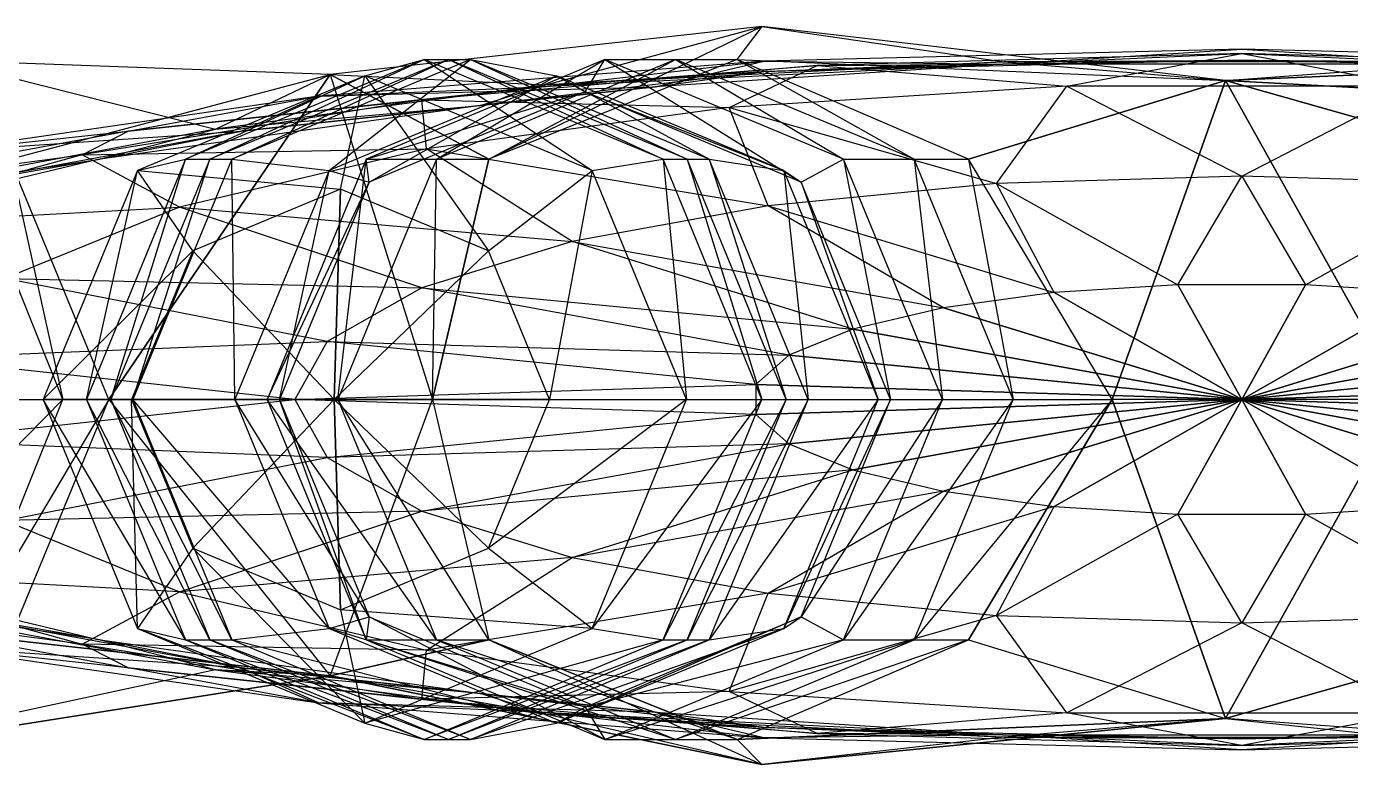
# Model space of a CAD drawing. Header units: metres. Extents: x -117 to 161, y -23 to 23.
# Drawn here: x -41.1 to 40.7, y -23 to 23 of the extents above; entities that cross this region are included whole.
import ezdxf

# ---------------------------------------------------------------- set-up
doc = ezdxf.new("R2010")
doc.units = ezdxf.units.M

msp = doc.modelspace()

# ---------------------------------------------------------------- linework, layer by layer
for points in [[(4.361572, 23.043152, -5.855927), (-22.325195, 20.073624, -5.855927), (-8.99794, 19.443756, -26.281036)], [(-22.325195, 20.073624, -5.855927), (-12.50528, 14.849274, 6.155792), (4.361572, 23.043152, -5.855927)], [(4.361572, 23.043152, -5.855927), (2.814255, 21.000031, 6.6147), (-12.50528, 14.849274, 6.155792)], [(19.334198, 20.865723, -26.281036), (-8.99794, 19.443756, -26.281036), (4.361572, 23.043152, -5.855927)], [(32.999985, 19.71492, -5.855927), (4.361572, 23.043152, -5.855927), (2.814255, 21.000031, 6.6147)], [(32.999985, 19.71492, -5.855927), (4.361572, 23.043152, -5.855927), (19.334198, 20.865723, -26.281036)], [(34, 21.639557, -109.000015), (4.470291, 20.902206, -109.000015), (19.251022, 20.723389, -139.277267)], [(34, 21.639557, -109.000015), (4.470291, 20.902206, -109.000015), (19.251022, 20.723389, -78.722748)], [(34, 21.36879, -167.491196), (7.779129, 20.640671, -167.491196), (23.203003, 19.358032, -191.719025)], [(34, 21.36879, -167.491196), (7.779129, 20.640671, -167.491196), (19.251022, 20.723389, -139.277267)], [(48.748962, 20.723389, -139.277267), (19.251022, 20.723389, -139.277267), (34, 21.639557, -109.000015)], [(48.748962, 20.723389, -78.722748), (19.251022, 20.723389, -78.722748), (34, 21.639557, -109.000015)], [(48.748962, 20.723389, -139.277267), (19.251022, 20.723389, -139.277267), (34, 21.36879, -167.491196)], [(44.796997, 19.358032, -191.719025), (23.203003, 19.358032, -191.719025), (34, 21.36879, -167.491196)], [(63.529709, 20.902206, -109.000015), (34, 21.639557, -109.000015), (48.748962, 20.723389, -139.277267)], [(63.529709, 20.902206, -109.000015), (34, 21.639557, -109.000015), (48.748962, 20.723389, -78.722748)], [(60.220871, 20.640671, -167.491196), (34, 21.36879, -167.491196), (44.796997, 19.358032, -191.719025)], [(60.220871, 20.640671, -167.491196), (34, 21.36879, -167.491196), (48.748962, 20.723389, -139.277267)], [(-29.399857, 16.696732, -26.281036), (-50.140427, 12.811844, -26.281036), (-46.216965, 20.940552, -5.855927)], [(-22.325195, 20.073624, -5.855927), (-46.216965, 20.940552, -5.855927), (-29.399857, 16.696732, -26.281036)], [(-42.116241, 14.849258, 3.544556), (-22.325195, 20.073624, -5.855927), (-46.216965, 20.940552, -5.855927)], [(-16.500427, 21.000031, 155.036713), (-31.251282, 14.849274, 153.329971), (-20.174179, 20.000031, 186.788086)], [(-31.251282, 14.849274, 153.329971), (-29.754562, 14.849274, 140.394211), (-16.500427, 21.000031, 155.036713)], [(-15.003708, 21.000031, 142.100922), (-29.754562, 14.849274, 140.394211), (-16.500427, 21.000031, 155.036713)], [(-29.754562, 14.849274, 140.394211), (-28.393906, 14.849274, 128.634476), (-15.003708, 21.000031, 142.100922)], [(-13.643051, 21.000031, 130.341217), (-28.393906, 14.849274, 128.634476), (-15.003708, 21.000031, 142.100922)], [(-28.393906, 14.849274, 128.634476), (-22.384933, 14.142166, 82.85257), (-13.643051, 21.000031, 130.341217)], [(4.470291, 20.902206, -109.000015), (-23.047012, 18.740402, -109.000015), (-9.241791, 19.311111, -139.277267)], [(4.470291, 20.902206, -109.000015), (-23.047012, 18.740402, -109.000015), (-2.241791, 19.311127, -78.722748)], [(-8.336502, 20.000031, 84.478027), (-22.384933, 14.142166, 82.85257), (-13.643051, 21.000031, 130.341217)], [(-20.174179, 20.000031, 186.788086), (-16.500427, 21.000031, 155.036713), (-6.125748, 14.142151, 188.413544)], [(-5.343063, 21.000031, 58.606522), (-20.093918, 14.849274, 56.899796), (-6.567642, 19, 69.190323)], [(-20.093918, 14.849274, 56.899796), (-15.739822, 14.849274, 19.268478), (-5.343063, 21.000031, 58.606522)], [(7.779129, 20.640671, -167.491196), (-16.654831, 18.50592, -167.491196), (2.344803, 18.038803, -191.719025)], [(7.779129, 20.640671, -167.491196), (-16.654831, 18.50592, -167.491196), (-9.241791, 19.311111, -139.277267)], [(-1.749573, 14.849258, 156.743439), (-16.500427, 21.000031, 155.036713), (-6.125748, 14.142151, 188.413544)], [(-16.500427, 21.000031, 155.036713), (-15.003708, 21.000031, 142.100922), (-1.749573, 14.849258, 156.743439)], [(-0.988968, 21.000031, 20.97522), (-15.739822, 14.849274, 19.268478), (-5.343063, 21.000031, 58.606522)], [(-15.739822, 14.849274, 19.268478), (-12.50528, 14.849274, 6.155792), (-0.988968, 21.000031, 20.97522)], [(-0.252853, 14.849258, 143.807663), (-15.003708, 21.000031, 142.100922), (-1.749573, 14.849258, 156.743439)], [(-15.003708, 21.000031, 142.100922), (-13.643051, 21.000031, 130.341217), (-0.252853, 14.849258, 143.807663)], [(1.107788, 14.849258, 132.047943), (-13.643051, 21.000031, 130.341217), (-0.252853, 14.849258, 143.807663)], [(-13.643051, 21.000031, 130.341217), (-8.336502, 20.000031, 84.478027), (1.107788, 14.849258, 132.047943)], [(2.814255, 21.000031, 6.6147), (-12.50528, 14.849274, 6.155792), (-0.988968, 21.000031, 20.97522)], [(19.251022, 20.723389, -139.277267), (-9.241791, 19.311111, -139.277267), (4.470291, 20.902206, -109.000015)], [(19.251022, 20.723389, -139.277267), (-9.241791, 19.311111, -139.277267), (7.779129, 20.640671, -167.491196)], [(19.334198, 20.865723, -26.281036), (-8.99794, 19.443756, -26.281036), (4.472977, 20.257263, -50.508865)], [(-6.567642, 19, 69.190323), (-5.343063, 21.000031, 58.606522), (6.77832, 13.435028, 70.734512)], [(9.407776, 14.849258, 60.313263), (-5.343063, 21.000031, 58.606522), (6.77832, 13.435028, 70.734512)], [(-5.343063, 21.000031, 58.606522), (-0.988968, 21.000031, 20.97522), (9.407776, 14.849258, 60.313263)], [(19.251022, 20.723389, -78.722748), (-2.241791, 19.311127, -78.722748), (4.470291, 20.902206, -109.000015)], [(19.251022, 20.723389, -78.722748), (-2.241791, 19.311127, -78.722748), (4.472977, 20.257263, -50.508865)], [(13.761871, 14.849258, 22.681946), (-0.988968, 21.000031, 20.97522), (9.407776, 14.849258, 60.313263)], [(-0.988968, 21.000031, 20.97522), (2.814255, 21.000031, 6.6147), (13.761871, 14.849258, 22.681946)], [(23.203003, 19.358032, -191.719025), (2.344803, 18.038803, -191.719025), (7.779129, 20.640671, -167.491196)], [(17.12793, 14.849258, 8.124374), (2.814255, 21.000031, 6.6147), (13.761871, 14.849258, 22.681946)], [(2.814255, 21.000031, 6.6147), (32.999985, 19.71492, -5.855927), (17.12793, 14.849258, 8.124374)], [(33.999985, 20.971863, -50.508865), (4.472977, 20.257263, -50.508865), (19.251022, 20.723389, -78.722748)], [(33.999985, 20.971863, -50.508865), (4.472977, 20.257263, -50.508865), (19.334198, 20.865723, -26.281036)], [(48.748962, 20.723389, -78.722748), (19.251022, 20.723389, -78.722748), (33.999985, 20.971863, -50.508865)], [(48.665802, 20.865723, -26.281036), (19.334198, 20.865723, -26.281036), (33.999985, 20.971863, -50.508865)], [(48.665802, 20.865723, -26.281036), (19.334198, 20.865723, -26.281036), (32.999985, 19.71492, -5.855927)], [(64.613708, 21.043152, -5.855927), (32.999985, 19.71492, -5.855927), (48.665802, 20.865723, -26.281036)], [(64.5, 18.000031, 3.090729), (32.999985, 19.71492, -5.855927), (64.613708, 21.043152, -5.855927)], [(63.527008, 20.257263, -50.508865), (33.999985, 20.971863, -50.508865), (48.748962, 20.723389, -78.722748)], [(63.527008, 20.257263, -50.508865), (33.999985, 20.971863, -50.508865), (48.665802, 20.865723, -26.281036)], [(-42.116241, 14.849258, 3.544556), (-22.325195, 20.073624, -5.855927), (-35.999954, 0, 2.090729)], [(-35.999954, 0, 2.090729), (-22.325195, 20.073624, -5.855927), (-16.000046, 0, 4.33815)], [(-20.174179, 20.000031, 186.788086), (-34.222626, 14.142166, 185.162643), (-21.670898, 13.000031, 199.723846)], [(-34.222626, 14.142166, 185.162643), (-31.251282, 14.849274, 153.329971), (-20.174179, 20.000031, 186.788086)], [(-8.99794, 19.443756, -26.281036), (-29.399857, 16.696732, -26.281036), (-22.325195, 20.073624, -5.855927)], [(-22.384933, 14.142166, 82.85257), (-19.913651, 13.435028, 67.646149), (-8.336502, 20.000031, 84.478027)], [(-22.325195, 20.073624, -5.855927), (-16.000046, 0, 4.33815), (-12.50528, 14.849274, 6.155792)], [(-21.670898, 13.000031, 199.723846), (-20.174179, 20.000031, 186.788086), (-12.539413, 9.192413, 200.780396)], [(-6.125748, 14.142151, 188.413544), (-20.174179, 20.000031, 186.788086), (-12.539413, 9.192413, 200.780396)], [(-6.567642, 19, 69.190323), (-19.913651, 13.435028, 67.646149), (-8.336502, 20.000031, 84.478027)], [(4.472977, 20.257263, -50.508865), (-13.041794, 18.16217, -49.508865), (-2.241791, 19.311127, -78.722748)], [(4.472977, 20.257263, -50.508865), (-13.041794, 18.16217, -49.508865), (-8.99794, 19.443756, -26.281036)], [(5.711914, 14.142151, 86.1035), (-8.336502, 20.000031, 84.478027), (1.107788, 14.849258, 132.047943)], [(-8.336502, 20.000031, 84.478027), (-6.567642, 19, 69.190323), (5.711914, 14.142151, 86.1035)], [(17.12793, 14.849258, 8.124374), (32.999985, 19.71492, -5.855927), (26, 0, 4.33815)], [(26, 0, 4.33815), (32.999985, 19.71492, -5.855927), (43.999969, 0, 3.090729)], [(43.999969, 0, 3.090729), (32.999985, 19.71492, -5.855927), (50.150742, 14.849274, 3.090729)], [(50.150742, 14.849274, 3.090729), (32.999985, 19.71492, -5.855927), (64.5, 18.000031, 3.090729)], [(-9.241791, 19.311111, -139.277267), (-34.78775, 16.58284, -139.277267), (-16.654831, 18.50592, -167.491196)], [(-9.241791, 19.311111, -139.277267), (-34.78775, 16.58284, -139.277267), (-23.047012, 18.740402, -109.000015)], [(-8.99794, 19.443756, -26.281036), (-29.399857, 16.696732, -26.281036), (-13.041794, 18.16217, -49.508865)], [(-2.241791, 19.311127, -78.722748), (-27.78775, 16.58284, -78.722748), (-23.047012, 18.740402, -109.000015)], [(-2.241791, 19.311127, -78.722748), (-27.78775, 16.58284, -78.722748), (-13.041794, 18.16217, -49.508865)], [(-19.913651, 13.435028, 67.646149), (-20.093918, 14.849274, 56.899796), (-6.567642, 19, 69.190323)], [(6.77832, 13.435028, 70.734512), (-6.567642, 19, 69.190323), (5.711914, 14.142151, 86.1035)], [(23.203003, 19.358032, -191.719025), (2.344803, 18.038803, -191.719025), (18.861374, 13.335861, -218.141312)], [(34, 13.806305, -218.141312), (18.861374, 13.335861, -218.141312), (23.203003, 19.358032, -191.719025)], [(44.796997, 19.358032, -191.719025), (23.203003, 19.358032, -191.719025), (34, 13.806305, -218.141312)], [(49.138626, 13.335861, -218.141312), (34, 13.806305, -218.141312), (44.796997, 19.358032, -191.719025)], [(-23.047012, 18.740402, -109.000015), (-46.676666, 15.301468, -109.000015), (-34.78775, 16.58284, -139.277267)], [(-23.047012, 18.740402, -109.000015), (-46.676666, 15.301468, -109.000015), (-27.78775, 16.58284, -78.722748)], [(-16.654831, 18.50592, -167.491196), (-37.636749, 15.110016, -167.491196), (-16.356125, 15.49028, -191.719025)], [(-16.654831, 18.50592, -167.491196), (-37.636749, 15.110016, -167.491196), (-34.78775, 16.58284, -139.277267)], [(-13.041794, 18.16217, -49.508865), (-36.669296, 14.829346, -49.508865), (-27.78775, 16.58284, -78.722748)], [(-13.041794, 18.16217, -49.508865), (-36.669296, 14.829346, -49.508865), (-29.399857, 16.696732, -26.281036)], [(2.344803, 18.038803, -191.719025), (-16.356125, 15.49028, -191.719025), (-16.654831, 18.50592, -167.491196)], [(2.344803, 18.038803, -191.719025), (-16.356125, 15.49028, -191.719025), (4.754425, 11.956619, -218.141312)], [(18.861374, 13.335861, -218.141312), (4.754425, 11.956619, -218.141312), (2.344803, 18.038803, -191.719025)], [(-34.78775, 16.58284, -139.277267), (-55.64595, 12.724457, -139.277267), (-37.636749, 15.110016, -167.491196)], [(-34.78775, 16.58284, -139.277267), (-55.64595, 12.724457, -139.277267), (-46.676666, 15.301468, -109.000015)], [(-29.399857, 16.696732, -26.281036), (-50.140427, 12.811844, -26.281036), (-36.669296, 14.829346, -49.508865)], [(-27.78775, 16.58284, -78.722748), (-48.645966, 12.724457, -78.722748), (-46.676666, 15.301468, -109.000015)], [(-27.78775, 16.58284, -78.722748), (-48.645966, 12.724457, -78.722748), (-36.669296, 14.829346, -49.508865)], [(-37.636749, 15.110016, -167.491196), (-53.73674, 10.684402, -167.491196), (-55.64595, 12.724457, -139.277267)], [(-36.669296, 14.829346, -49.508865), (-54.799316, 10.485931, -49.508865), (-48.645966, 12.724457, -78.722748)], [(-36.669296, 14.829346, -49.508865), (-54.799316, 10.485931, -49.508865), (-50.140427, 12.811844, -26.281036)], [(-37.636749, 15.110016, -167.491196), (-53.73674, 10.684402, -167.491196), (-31.625397, 11.886108, -191.719025)], [(-38.842361, 0, 17.062775), (-44.799896, 14.849258, 15.533142), (-47.47403, 0, 50.680862)], [(-44.799896, 14.849258, 15.533142), (-42.116241, 14.849258, 3.544556), (-38.842361, 0, 17.062775)], [(-35.999954, 0, 2.090729), (-42.116241, 14.849258, 3.544556), (-38.842361, 0, 17.062775)], [(-16.356125, 15.49028, -191.719025), (-31.625397, 11.886108, -191.719025), (-37.636749, 15.110016, -167.491196)], [(-31.251282, 14.849274, 153.329971), (-37.361298, 0, 152.623001), (-34.222626, 14.142166, 185.162643)], [(-37.361298, 0, 152.623001), (-35.864578, 0, 139.687271), (-31.251282, 14.849274, 153.329971)], [(-29.754562, 14.849274, 140.394211), (-35.864578, 0, 139.687271), (-31.251282, 14.849274, 153.329971)], [(-35.864578, 0, 139.687271), (-34.503922, 0, 127.927536), (-29.754562, 14.849274, 140.394211)], [(-28.393906, 14.849274, 128.634476), (-34.503922, 0, 127.927536), (-29.754562, 14.849274, 140.394211)], [(-34.503922, 0, 127.927536), (-28.203995, 0, 82.179291), (-28.393906, 14.849274, 128.634476)], [(-16.356125, 15.49028, -191.719025), (-31.625397, 11.886108, -191.719025), (-7.359482, 9.762527, -218.141312)], [(-22.384933, 14.142166, 82.85257), (-28.203995, 0, 82.179291), (-28.393906, 14.849274, 128.634476)], [(-20.093918, 14.849274, 56.899796), (-26.203934, 0, 56.192841), (-19.913651, 13.435028, 67.646149)], [(-26.203934, 0, 56.192841), (-21.849838, 0, 18.561523), (-20.093918, 14.849274, 56.899796)], [(-15.739822, 14.849274, 19.268478), (-21.849838, 0, 18.561523), (-20.093918, 14.849274, 56.899796)], [(-21.849838, 0, 18.561523), (-16.000046, 0, 4.33815), (-15.739822, 14.849274, 19.268478)], [(4.754425, 11.956619, -218.141312), (-7.359482, 9.762527, -218.141312), (-16.356125, 15.49028, -191.719025)], [(-12.50528, 14.849274, 6.155792), (-16.000046, 0, 4.33815), (-15.739822, 14.849274, 19.268478)], [(-6.125748, 14.142151, 188.413544), (-1.749573, 14.849258, 156.743439), (-0.306702, 0, 189.086838)], [(4.360413, 0, 157.450378), (-1.749573, 14.849258, 156.743439), (-0.306702, 0, 189.086838)], [(-1.749573, 14.849258, 156.743439), (-0.252853, 14.849258, 143.807663), (4.360413, 0, 157.450378)], [(5.857132, 0, 144.514633), (-0.252853, 14.849258, 143.807663), (4.360413, 0, 157.450378)], [(-0.252853, 14.849258, 143.807663), (1.107788, 14.849258, 132.047943), (5.857132, 0, 144.514633)], [(7.217789, 0, 132.754898), (1.107788, 14.849258, 132.047943), (5.857132, 0, 144.514633)], [(1.107788, 14.849258, 132.047943), (5.711914, 14.142151, 86.1035), (7.217789, 0, 132.754898)], [(6.77832, 13.435028, 70.734512), (9.407776, 14.849258, 60.313263), (12.306412, 0, 71.37413)], [(15.517776, 0, 61.020203), (9.407776, 14.849258, 60.313263), (12.306412, 0, 71.37413)], [(9.407776, 14.849258, 60.313263), (13.761871, 14.849258, 22.681946), (15.517776, 0, 61.020203)], [(19.871872, 0, 23.388901), (13.761871, 14.849258, 22.681946), (15.517776, 0, 61.020203)], [(13.761871, 14.849258, 22.681946), (17.12793, 14.849258, 8.124374), (19.871872, 0, 23.388901)], [(26, 0, 4.33815), (17.12793, 14.849258, 8.124374), (19.871872, 0, 23.388901)], [(-34.222626, 14.142166, 185.162643), (-40.041672, 0, 184.489349), (-30.802399, 9.192413, 198.667297)], [(-40.041672, 0, 184.489349), (-37.361298, 0, 152.623001), (-34.222626, 14.142166, 185.162643)], [(-30.802399, 9.192413, 198.667297), (-34.222626, 14.142166, 185.162643), (-21.670898, 13.000031, 199.723846)], [(-28.203995, 0, 82.179291), (-25.441742, 0, 67.006516), (-22.384933, 14.142166, 82.85257)], [(-19.913651, 13.435028, 67.646149), (-25.441742, 0, 67.006516), (-22.384933, 14.142166, 82.85257)], [(-12.539413, 9.192413, 200.780396), (-6.125748, 14.142151, 188.413544), (-8.757034, 0, 201.218033)], [(-0.306702, 0, 189.086838), (-6.125748, 14.142151, 188.413544), (-8.757034, 0, 201.218033)], [(11.530975, 0, 86.776779), (5.711914, 14.142151, 86.1035), (7.217789, 0, 132.754898)], [(5.711914, 14.142151, 86.1035), (6.77832, 13.435028, 70.734512), (11.530975, 0, 86.776779)], [(-25.441742, 0, 67.006516), (-26.203934, 0, 56.192841), (-19.913651, 13.435028, 67.646149)], [(18.861374, 13.335861, -218.141312), (4.754425, 11.956619, -218.141312), (22.413391, 6.602661, -218.148376)], [(12.306412, 0, 71.37413), (6.77832, 13.435028, 70.734512), (11.530975, 0, 86.776779)], [(34, 13.806305, -218.141312), (18.861374, 13.335861, -218.141312), (30.048019, 7.085526, -218.148376)], [(30.048019, 7.085526, -218.148376), (22.413391, 6.602661, -218.148376), (18.861374, 13.335861, -218.141312)], [(37.951965, 7.085526, -218.148376), (30.048019, 7.085526, -218.148376), (34, 13.806305, -218.141312)], [(49.138626, 13.335861, -218.141312), (34, 13.806305, -218.141312), (37.951965, 7.085526, -218.148376)], [(45.586594, 6.602661, -218.148376), (37.951965, 7.085526, -218.148376), (49.138626, 13.335861, -218.141312)], [(-21.670898, 13.000031, 199.723846), (-30.802399, 9.192413, 198.667297), (-22.079102, 0, 203.251785)], [(-22.079102, 0, 203.251785), (-21.670898, 13.000031, 199.723846), (-22.079102, 0, 203.251785)], [(-12.539413, 9.192413, 200.780396), (-21.670898, 13.000031, 199.723846), (-22.079102, 0, 203.251785)], [(-31.625397, 11.886108, -191.719025), (-42.422394, 7.471924, -191.719025), (-53.73674, 10.684402, -167.491196)], [(-31.625397, 11.886108, -191.719025), (-42.422394, 7.471924, -191.719025), (-16.654831, 6.903152, -218.141312)], [(-7.359482, 9.762527, -218.141312), (-16.654831, 6.903152, -218.141312), (-31.625397, 11.886108, -191.719025)], [(4.754425, 11.956619, -218.141312), (-7.359482, 9.762527, -218.141312), (15.568375, 5.66983, -218.148376)], [(22.413391, 6.602661, -218.148376), (15.568375, 5.66983, -218.148376), (4.754425, 11.956619, -218.141312)], [(-34.584793, 0, 198.22966), (-40.041672, 0, 184.489349), (-30.802399, 9.192413, 198.667297)], [(-30.802399, 9.192413, 198.667297), (-34.584793, 0, 198.22966), (-22.079102, 0, 203.251785)], [(-22.079102, 0, 203.251785), (-30.802399, 9.192413, 198.667297), (-22.079102, 0, 203.251785)], [(-22.079102, 0, 203.251785), (-12.539413, 9.192413, 200.780396), (-22.079102, 0, 203.251785)], [(-8.757034, 0, 201.218033), (-12.539413, 9.192413, 200.780396), (-22.079102, 0, 203.251785)], [(-7.359482, 9.762527, -218.141312), (-16.654831, 6.903152, -218.141312), (9.979431, 4.350616, -218.148376)], [(15.568375, 5.66983, -218.148376), (9.979431, 4.350616, -218.148376), (-7.359482, 9.762527, -218.141312)], [(-42.422394, 7.471924, -191.719025), (-48.011322, 2.548538, -191.719025), (-22.498123, 3.573334, -218.141312)], [(-16.654831, 6.903152, -218.141312), (-22.498123, 3.573334, -218.141312), (-42.422394, 7.471924, -191.719025)], [(-16.654831, 6.903152, -218.141312), (-22.498123, 3.573334, -218.141312), (6.027466, 2.734909, -218.148376)], [(9.979431, 4.350616, -218.148376), (6.027466, 2.734909, -218.148376), (-16.654831, 6.903152, -218.141312)], [(34, 0, -218.150772), (22.413391, 6.602661, -218.148376), (15.568375, 5.66983, -218.148376)], [(34, 0, -218.150772), (30.048019, 7.085526, -218.148376), (22.413391, 6.602661, -218.148376)], [(34, 0, -218.150772), (37.951965, 7.085526, -218.148376), (30.048019, 7.085526, -218.148376)], [(34, 0, -218.150772), (45.586594, 6.602661, -218.148376), (37.951965, 7.085526, -218.148376)], [(34, 0, -218.150772), (52.431625, 5.66983, -218.148376), (45.586594, 6.602661, -218.148376)], [(34, 0, -218.150772), (15.568375, 5.66983, -218.148376), (9.979431, 4.350616, -218.148376)], [(34, 0, -218.150772), (58.020554, 4.350616, -218.148376), (52.431625, 5.66983, -218.148376)], [(34, 0, -218.150772), (9.979431, 4.350616, -218.148376), (6.027466, 2.734909, -218.148376)], [(34, 0, -218.150772), (61.972534, 2.734909, -218.148376), (58.020554, 4.350616, -218.148376)], [(-22.498123, 3.573334, -218.141312), (-24.49115, 0, -218.141312), (-48.011322, 2.548538, -191.719025)], [(-22.498123, 3.573334, -218.141312), (-24.49115, 0, -218.141312), (3.981766, 0.932831, -218.148376)], [(6.027466, 2.734909, -218.148376), (3.981766, 0.932831, -218.148376), (-22.498123, 3.573334, -218.141312)], [(-48.011322, 2.548538, -191.719025), (-48.011322, -2.548523, -191.719025), (-24.49115, 0, -218.141312)], [(34, 0, -218.150772), (6.027466, 2.734909, -218.148376), (3.981766, 0.932831, -218.148376)], [(34, 0, -218.150772), (64.018219, 0.932831, -218.148376), (61.972534, 2.734909, -218.148376)], [(3.981766, 0.932831, -218.148376), (3.981766, -0.932816, -218.148376), (-24.49115, 0, -218.141312)], [(34, 0, -218.150772), (3.981766, 0.932831, -218.148376), (3.981766, -0.932816, -218.148376)], [(34, 0, -218.150772), (64.018219, -0.932816, -218.148376), (64.018219, 0.932831, -218.148376)], [(-47.47403, 0, 50.680862), (-38.842361, 0, 17.062775), (-53.431564, -14.849243, 49.15123)], [(-44.799896, -14.849243, 15.533142), (-38.842361, 0, 17.062775), (-53.431564, -14.849243, 49.15123)], [(-24.49115, 0, -218.141312), (-22.498123, -3.573318, -218.141312), (-48.011322, -2.548523, -191.719025)], [(-38.842361, 0, 17.062775), (-35.999954, 0, 2.090729), (-44.799896, -14.849243, 15.533142)], [(-42.130768, -14.849243, 3.828674), (-35.999954, 0, 2.090729), (-44.799896, -14.849243, 15.533142)], [(-35.999954, 0, 2.090729), (-22.325211, -17.073608, -5.855927), (-42.130768, -14.849243, 3.828674)], [(-40.041672, 0, 184.489349), (-34.222626, -14.142136, 185.162643), (-34.584793, 0, 198.22966)], [(-34.222626, -14.142136, 185.162643), (-31.251282, -14.849243, 153.329971), (-40.041672, 0, 184.489349)], [(-37.361298, 0, 152.623001), (-31.251282, -14.849243, 153.329971), (-40.041672, 0, 184.489349)], [(-31.251282, -14.849243, 153.329971), (-29.754562, -14.849243, 140.394196), (-37.361298, 0, 152.623001)], [(-35.864578, 0, 139.687271), (-29.754562, -14.849243, 140.394196), (-37.361298, 0, 152.623001)], [(-16.000046, 0, 4.33815), (-35.999954, 0, 2.090729), (-22.325211, -17.073608, -5.855927)], [(-29.754562, -14.849243, 140.394196), (-28.393906, -14.849243, 128.634476), (-35.864578, 0, 139.687271)], [(-34.503922, 0, 127.927536), (-28.393906, -14.849243, 128.634476), (-35.864578, 0, 139.687271)], [(-34.584793, 0, 198.22966), (-30.802399, -9.192398, 198.667297), (-22.079102, 0, 203.251785)], [(-30.802399, -9.192398, 198.667297), (-34.222626, -14.142136, 185.162643), (-34.584793, 0, 198.22966)], [(-22.079102, 0, 203.251785), (-34.584793, 0, 198.22966), (-22.079102, 0, 203.251785)], [(-28.393906, -14.849243, 128.634476), (-22.384933, -14.142136, 82.85257), (-34.503922, 0, 127.927536)], [(-28.203995, 0, 82.179291), (-22.384933, -14.142136, 82.85257), (-34.503922, 0, 127.927536)], [(-22.079102, 0, 203.251785), (-30.802399, -9.192398, 198.667297), (-22.079102, 0, 203.251785)], [(-30.802399, -9.192398, 198.667297), (-21.670914, -13.000015, 199.723846), (-22.079102, 0, 203.251785)], [(-22.384933, -14.142136, 82.85257), (-19.913651, -13.435013, 67.646149), (-28.203995, 0, 82.179291)], [(-25.441742, 0, 67.006516), (-19.913651, -13.435013, 67.646149), (-28.203995, 0, 82.179291)], [(-26.203934, 0, 56.192841), (-20.093918, -14.849243, 56.899796), (-25.441742, 0, 67.006516)], [(-20.093918, -14.849243, 56.899796), (-15.739822, -14.849243, 19.268478), (-26.203934, 0, 56.192841)], [(-21.849838, 0, 18.561523), (-15.739822, -14.849243, 19.268478), (-26.203934, 0, 56.192841)], [(-19.913651, -13.435013, 67.646149), (-20.093918, -14.849243, 56.899796), (-25.441742, 0, 67.006516)], [(-24.49115, 0, -218.141312), (-22.498123, -3.573318, -218.141312), (3.981766, -0.932816, -218.148376)], [(-22.325211, -17.073608, -5.855927), (-16.000046, 0, 4.33815), (-12.50528, -14.849243, 6.155792)], [(-22.079102, 0, 203.251785), (-21.670914, -13.000015, 199.723846), (-22.079102, 0, 203.251785)], [(-22.079102, 0, 203.251785), (-12.539413, -9.192398, 200.780396), (-22.079102, 0, 203.251785)], [(-21.670914, -13.000015, 199.723846), (-12.539413, -9.192398, 200.780396), (-22.079102, 0, 203.251785)], [(-22.079102, 0, 203.251785), (-8.757034, 0, 201.218033), (-22.079102, 0, 203.251785)], [(-12.539413, -9.192398, 200.780396), (-8.757034, 0, 201.218033), (-22.079102, 0, 203.251785)], [(-15.739822, -14.849243, 19.268478), (-12.50528, -14.849243, 6.155792), (-21.849838, 0, 18.561523)], [(-16.000046, 0, 4.33815), (-12.50528, -14.849243, 6.155792), (-21.849838, 0, 18.561523)], [(-8.757034, 0, 201.218033), (-0.306702, 0, 189.086838), (-12.539413, -9.192398, 200.780396)], [(-6.125748, -14.142151, 188.413544), (-0.306702, 0, 189.086838), (-12.539413, -9.192398, 200.780396)], [(-0.306702, 0, 189.086838), (4.360413, 0, 157.450378), (-6.125748, -14.142151, 188.413544)], [(-1.749573, -14.849243, 156.743423), (4.360413, 0, 157.450378), (-6.125748, -14.142151, 188.413544)], [(4.360413, 0, 157.450378), (5.857132, 0, 144.514633), (-1.749573, -14.849243, 156.743423)], [(-0.252853, -14.849243, 143.807663), (5.857132, 0, 144.514633), (-1.749573, -14.849243, 156.743423)], [(5.857132, 0, 144.514633), (7.217789, 0, 132.754898), (-0.252853, -14.849243, 143.807663)], [(1.107788, -14.849243, 132.047943), (7.217789, 0, 132.754898), (-0.252853, -14.849243, 143.807663)], [(7.217789, 0, 132.754898), (11.530975, 0, 86.776779), (1.107788, -14.849243, 132.047943)], [(5.711914, -14.142151, 86.1035), (11.530975, 0, 86.776779), (1.107788, -14.849243, 132.047943)], [(34, 0, -218.150772), (3.981766, -0.932816, -218.148376), (6.027466, -2.734894, -218.148376)], [(11.530975, 0, 86.776779), (12.306412, 0, 71.37413), (5.711914, -14.142151, 86.1035)], [(6.77832, -13.435013, 70.734512), (12.306412, 0, 71.37413), (5.711914, -14.142151, 86.1035)], [(34, 0, -218.150772), (6.027466, -2.734894, -218.148376), (9.979431, -4.350601, -218.148376)], [(12.306412, 0, 71.37413), (15.517776, 0, 61.020203), (6.77832, -13.435013, 70.734512)], [(9.407776, -14.849243, 60.313263), (15.517776, 0, 61.020203), (6.77832, -13.435013, 70.734512)], [(15.517776, 0, 61.020203), (19.871872, 0, 23.388901), (9.407776, -14.849243, 60.313263)], [(13.761871, -14.849243, 22.681946), (19.871872, 0, 23.388901), (9.407776, -14.849243, 60.313263)], [(34, 0, -218.150772), (9.979431, -4.350601, -218.148376), (15.568375, -5.669815, -218.148376)], [(19.871872, 0, 23.388901), (26, 0, 4.33815), (13.761871, -14.849243, 22.681946)], [(17.127914, -14.849243, 8.124374), (26, 0, 4.33815), (13.761871, -14.849243, 22.681946)], [(34, 0, -218.150772), (15.568375, -5.669815, -218.148376), (22.413391, -6.602646, -218.148376)], [(17.127914, -14.849243, 8.124374), (32.999985, -19.71492, -5.855927), (26, 0, 4.33815)], [(34, 0, -218.150772), (22.413391, -6.602646, -218.148376), (30.048019, -7.08551, -218.148376)], [(26, 0, 4.33815), (32.999985, -19.71492, -5.855927), (43.999969, 0, 3.090729)], [(34, 0, -218.150772), (30.048019, -7.08551, -218.148376), (37.951965, -7.08551, -218.148376)], [(43.999969, 0, 3.090729), (32.999985, -19.71492, -5.855927), (50.150742, -14.849243, 3.090729)], [(34, 0, -218.150772), (58.020554, -4.350601, -218.148376), (61.972534, -2.734894, -218.148376)], [(34, 0, -218.150772), (61.972534, -2.734894, -218.148376), (64.018219, -0.932816, -218.148376)], [(34, 0, -218.150772), (37.951965, -7.08551, -218.148376), (45.586594, -6.602646, -218.148376)], [(34, 0, -218.150772), (45.586594, -6.602646, -218.148376), (52.431625, -5.669815, -218.148376)], [(34, 0, -218.150772), (52.431625, -5.669815, -218.148376), (58.020554, -4.350601, -218.148376)], [(3.981766, -0.932816, -218.148376), (6.027466, -2.734894, -218.148376), (-22.498123, -3.573318, -218.141312)], [(-48.011322, -2.548523, -191.719025), (-42.422394, -7.471909, -191.719025), (-22.498123, -3.573318, -218.141312)], [(-22.498123, -3.573318, -218.141312), (-16.654831, -6.903137, -218.141312), (6.027466, -2.734894, -218.148376)], [(6.027466, -2.734894, -218.148376), (9.979431, -4.350601, -218.148376), (-16.654831, -6.903137, -218.141312)], [(-22.498123, -3.573318, -218.141312), (-16.654831, -6.903137, -218.141312), (-42.422394, -7.471909, -191.719025)], [(-16.654831, -6.903137, -218.141312), (-7.359482, -9.762527, -218.141312), (9.979431, -4.350601, -218.148376)], [(9.979431, -4.350601, -218.148376), (15.568375, -5.669815, -218.148376), (-7.359482, -9.762527, -218.141312)], [(-7.359482, -9.762527, -218.141312), (4.75441, -11.956604, -218.141312), (15.568375, -5.669815, -218.148376)], [(15.568375, -5.669815, -218.148376), (22.413391, -6.602646, -218.148376), (4.75441, -11.956604, -218.141312)], [(-42.422394, -7.471909, -191.719025), (-31.625397, -11.886093, -191.719025), (-16.654831, -6.903137, -218.141312)], [(-16.654831, -6.903137, -218.141312), (-7.359482, -9.762527, -218.141312), (-31.625397, -11.886093, -191.719025)], [(4.75441, -11.956604, -218.141312), (18.861374, -13.335861, -218.141312), (22.413391, -6.602646, -218.148376)], [(22.413391, -6.602646, -218.148376), (30.048019, -7.08551, -218.148376), (18.861374, -13.335861, -218.141312)], [(18.861374, -13.335861, -218.141312), (34, -13.80629, -218.141312), (30.048019, -7.08551, -218.148376)], [(30.048019, -7.08551, -218.148376), (37.951965, -7.08551, -218.148376), (34, -13.80629, -218.141312)], [(34, -13.80629, -218.141312), (49.138626, -13.335861, -218.141312), (37.951965, -7.08551, -218.148376)], [(37.951965, -7.08551, -218.148376), (45.586594, -6.602646, -218.148376), (49.138626, -13.335861, -218.141312)], [(-42.422394, -7.471909, -191.719025), (-31.625397, -11.886093, -191.719025), (-53.736755, -10.684387, -167.491196)], [(-34.222626, -14.142136, 185.162643), (-20.174194, -20.000015, 186.788086), (-30.802399, -9.192398, 198.667297)], [(-31.625397, -11.886093, -191.719025), (-16.356125, -15.490265, -191.719025), (-7.359482, -9.762527, -218.141312)], [(-21.670914, -13.000015, 199.723846), (-20.174194, -20.000015, 186.788086), (-30.802399, -9.192398, 198.667297)], [(-12.539413, -9.192398, 200.780396), (-6.125748, -14.142151, 188.413544), (-21.670914, -13.000015, 199.723846)], [(-7.359482, -9.762527, -218.141312), (4.75441, -11.956604, -218.141312), (-16.356125, -15.490265, -191.719025)], [(-54.799316, -10.485916, -49.508865), (-36.669296, -14.829346, -49.508865), (-48.645966, -12.724442, -78.722748)], [(-54.799316, -10.485916, -49.508865), (-36.669296, -14.829346, -49.508865), (-50.140427, -12.811844, -26.281036)], [(-53.736755, -10.684387, -167.491196), (-37.636749, -15.110016, -167.491196), (-55.645966, -12.724442, -139.277267)], [(-53.736755, -10.684387, -167.491196), (-37.636749, -15.110016, -167.491196), (-31.625397, -11.886093, -191.719025)], [(-31.625397, -11.886093, -191.719025), (-16.356125, -15.490265, -191.719025), (-37.636749, -15.110016, -167.491196)], [(-16.356125, -15.490265, -191.719025), (2.344803, -18.038803, -191.719025), (4.75441, -11.956604, -218.141312)], [(4.75441, -11.956604, -218.141312), (18.861374, -13.335861, -218.141312), (2.344803, -18.038803, -191.719025)], [(-55.645966, -12.724442, -139.277267), (-34.787766, -16.582825, -139.277267), (-37.636749, -15.110016, -167.491196)], [(-55.645966, -12.724442, -139.277267), (-34.787766, -16.582825, -139.277267), (-46.676666, -15.301468, -109.000015)], [(-50.140427, -12.811844, -26.281036), (-29.399857, -16.696716, -26.281021), (-55.265625, -22.250046, -5.855911)], [(-50.140427, -12.811844, -26.281036), (-29.399857, -16.696716, -26.281021), (-36.669296, -14.829346, -49.508865)], [(-48.645966, -12.724442, -78.722748), (-27.787766, -16.582825, -78.722748), (-46.676666, -15.301468, -109.000015)], [(-48.645966, -12.724442, -78.722748), (-27.787766, -16.582825, -78.722748), (-36.669296, -14.829346, -49.508865)], [(-20.174194, -20.000015, 186.788086), (-6.125748, -14.142151, 188.413544), (-21.670914, -13.000015, 199.723846)], [(-19.913651, -13.435013, 67.646149), (-6.567657, -18.999985, 69.190323), (-22.384933, -14.142136, 82.85257)], [(-20.093918, -14.849243, 56.899796), (-5.343063, -21.000015, 58.606522), (-19.913651, -13.435013, 67.646149)], [(-6.567657, -18.999985, 69.190323), (-5.343063, -21.000015, 58.606522), (-19.913651, -13.435013, 67.646149)], [(5.711914, -14.142151, 86.1035), (6.77832, -13.435013, 70.734512), (-8.336502, -20.000015, 84.478027)], [(-6.567657, -18.999985, 69.190323), (6.77832, -13.435013, 70.734512), (-8.336502, -20.000015, 84.478027)], [(6.77832, -13.435013, 70.734512), (9.407776, -14.849243, 60.313263), (-6.567657, -18.999985, 69.190323)], [(2.344803, -18.038803, -191.719025), (23.203003, -19.358017, -191.719025), (18.861374, -13.335861, -218.141312)], [(18.861374, -13.335861, -218.141312), (34, -13.80629, -218.141312), (23.203003, -19.358017, -191.719025)], [(23.203003, -19.358017, -191.719025), (44.796997, -19.358017, -191.719025), (34, -13.80629, -218.141312)], [(34, -13.80629, -218.141312), (49.138626, -13.335861, -218.141312), (44.796997, -19.358017, -191.719025)], [(-20.174194, -20.000015, 186.788086), (-16.500427, -21.000015, 155.036713), (-34.222626, -14.142136, 185.162643)], [(-31.251282, -14.849243, 153.329971), (-16.500427, -21.000015, 155.036713), (-34.222626, -14.142136, 185.162643)], [(-22.384933, -14.142136, 82.85257), (-8.336502, -20.000015, 84.478027), (-28.393906, -14.849243, 128.634476)], [(-8.336502, -20.000015, 84.478027), (-6.567657, -18.999985, 69.190323), (-22.384933, -14.142136, 82.85257)], [(-6.125748, -14.142151, 188.413544), (-1.749573, -14.849243, 156.743423), (-20.174194, -20.000015, 186.788086)], [(1.107788, -14.849243, 132.047943), (5.711914, -14.142151, 86.1035), (-13.643051, -21.000015, 130.341217)], [(-8.336502, -20.000015, 84.478027), (5.711914, -14.142151, 86.1035), (-13.643051, -21.000015, 130.341217)], [(-42.130768, -14.849243, 3.828674), (-22.325211, -17.073608, -5.855927), (-55.265625, -22.250046, -5.855911)], [(-46.676666, -15.301468, -109.000015), (-23.047012, -18.740402, -109.000015), (-34.787766, -16.582825, -139.277267)], [(-46.676666, -15.301468, -109.000015), (-23.047012, -18.740402, -109.000015), (-27.787766, -16.582825, -78.722748)], [(-37.636749, -15.110016, -167.491196), (-16.654831, -18.50592, -167.491196), (-16.356125, -15.490265, -191.719025)], [(-37.636749, -15.110016, -167.491196), (-16.654831, -18.50592, -167.491196), (-34.787766, -16.582825, -139.277267)], [(-36.669296, -14.829346, -49.508865), (-13.041794, -18.162155, -49.508865), (-27.787766, -16.582825, -78.722748)], [(-36.669296, -14.829346, -49.508865), (-13.041794, -18.162155, -49.508865), (-29.399857, -16.696716, -26.281021)], [(-16.500427, -21.000015, 155.036713), (-15.003708, -21.000015, 142.100922), (-31.251282, -14.849243, 153.329971)], [(-29.754562, -14.849243, 140.394196), (-15.003708, -21.000015, 142.100922), (-31.251282, -14.849243, 153.329971)], [(-15.003708, -21.000015, 142.100922), (-13.643051, -21.000015, 130.341217), (-29.754562, -14.849243, 140.394196)], [(-28.393906, -14.849243, 128.634476), (-13.643051, -21.000015, 130.341217), (-29.754562, -14.849243, 140.394196)], [(-13.643051, -21.000015, 130.341217), (-8.336502, -20.000015, 84.478027), (-28.393906, -14.849243, 128.634476)], [(-12.50528, -14.849243, 6.155792), (4.361557, -22.543137, -5.855927), (-22.325211, -17.073608, -5.855927)], [(-16.500427, -21.000015, 155.036713), (-1.749573, -14.849243, 156.743423), (-20.174194, -20.000015, 186.788086)], [(-5.343063, -21.000015, 58.606522), (-0.988968, -21.000015, 20.97522), (-20.093918, -14.849243, 56.899796)], [(-15.739822, -14.849243, 19.268478), (-0.988968, -21.000015, 20.97522), (-20.093918, -14.849243, 56.899796)], [(-16.356125, -15.490265, -191.719025), (2.344803, -18.038803, -191.719025), (-16.654831, -18.50592, -167.491196)], [(-1.749573, -14.849243, 156.743423), (-0.252853, -14.849243, 143.807663), (-16.500427, -21.000015, 155.036713)], [(-15.003708, -21.000015, 142.100922), (-0.252853, -14.849243, 143.807663), (-16.500427, -21.000015, 155.036713)], [(-0.988968, -21.000015, 20.97522), (2.823929, -21.000015, 6.604599), (-15.739822, -14.849243, 19.268478)], [(-12.50528, -14.849243, 6.155792), (2.823929, -21.000015, 6.604599), (-15.739822, -14.849243, 19.268478)], [(-0.252853, -14.849243, 143.807663), (1.107788, -14.849243, 132.047943), (-15.003708, -21.000015, 142.100922)], [(-13.643051, -21.000015, 130.341217), (1.107788, -14.849243, 132.047943), (-15.003708, -21.000015, 142.100922)], [(-12.50528, -14.849243, 6.155792), (4.361557, -22.543137, -5.855927), (2.823929, -21.000015, 6.604599)], [(-5.343063, -21.000015, 58.606522), (9.407776, -14.849243, 60.313263), (-6.567657, -18.999985, 69.190323)], [(9.407776, -14.849243, 60.313263), (13.761871, -14.849243, 22.681946), (-5.343063, -21.000015, 58.606522)], [(-0.988968, -21.000015, 20.97522), (13.761871, -14.849243, 22.681946), (-5.343063, -21.000015, 58.606522)], [(13.761871, -14.849243, 22.681946), (17.127914, -14.849243, 8.124374), (-0.988968, -21.000015, 20.97522)], [(2.823929, -21.000015, 6.604599), (17.127914, -14.849243, 8.124374), (-0.988968, -21.000015, 20.97522)], [(32.999985, -19.71492, -5.855927), (2.823929, -21.000015, 6.604599), (17.127914, -14.849243, 8.124374)], [(50.150742, -14.849243, 3.090729), (32.999985, -19.71492, -5.855927), (64.613708, -23.043137, -5.855927)], [(-55.265625, -22.250046, -5.855911), (-22.325211, -17.073608, -5.855927), (-29.399857, -16.696716, -26.281021)], [(-34.787766, -16.582825, -139.277267), (-9.241791, -19.311111, -139.277267), (-16.654831, -18.50592, -167.491196)], [(-34.787766, -16.582825, -139.277267), (-9.241791, -19.311111, -139.277267), (-23.047012, -18.740402, -109.000015)], [(-29.399857, -16.696716, -26.281021), (-8.99794, -19.443741, -26.281036), (-13.041794, -18.162155, -49.508865)], [(-29.399857, -16.696716, -26.281021), (-8.99794, -19.443741, -26.281036), (-22.325211, -17.073608, -5.855927)], [(-27.787766, -16.582825, -78.722748), (-2.241791, -19.311111, -78.722748), (-23.047012, -18.740402, -109.000015)], [(-27.787766, -16.582825, -78.722748), (-2.241791, -19.311111, -78.722748), (-13.041794, -18.162155, -49.508865)], [(-22.325211, -17.073608, -5.855927), (4.361557, -22.543137, -5.855927), (-8.99794, -19.443741, -26.281036)], [(-23.047012, -18.740402, -109.000015), (4.470291, -20.902191, -109.000015), (-9.241791, -19.311111, -139.277267)], [(-23.047012, -18.740402, -109.000015), (4.470291, -20.902191, -109.000015), (-2.241791, -19.311111, -78.722748)], [(-16.654831, -18.50592, -167.491196), (7.779129, -20.640671, -167.491196), (2.344803, -18.038803, -191.719025)], [(-16.654831, -18.50592, -167.491196), (7.779129, -20.640671, -167.491196), (-9.241791, -19.311111, -139.277267)], [(-13.041794, -18.162155, -49.508865), (4.472977, -20.257263, -50.508865), (-2.241791, -19.311111, -78.722748)], [(-13.041794, -18.162155, -49.508865), (4.472977, -20.257263, -50.508865), (-8.99794, -19.443741, -26.281036)], [(2.344803, -18.038803, -191.719025), (23.203003, -19.358017, -191.719025), (7.779129, -20.640671, -167.491196)], [(-9.241791, -19.311111, -139.277267), (19.251022, -20.723373, -139.277267), (7.779129, -20.640671, -167.491196)], [(-9.241791, -19.311111, -139.277267), (19.251022, -20.723373, -139.277267), (4.470291, -20.902191, -109.000015)], [(-8.99794, -19.443741, -26.281036), (19.334198, -20.865707, -26.281036), (4.472977, -20.257263, -50.508865)], [(-8.99794, -19.443741, -26.281036), (19.334198, -20.865707, -26.281036), (4.361557, -22.543137, -5.855927)], [(-2.241791, -19.311111, -78.722748), (19.251022, -20.723373, -78.722748), (4.470291, -20.902191, -109.000015)], [(-2.241791, -19.311111, -78.722748), (19.251022, -20.723373, -78.722748), (4.472977, -20.257263, -50.508865)], [(7.779129, -20.640671, -167.491196), (34, -21.36879, -167.491196), (23.203003, -19.358017, -191.719025)], [(23.203003, -19.358017, -191.719025), (44.796997, -19.358017, -191.719025), (34, -21.36879, -167.491196)], [(34, -21.36879, -167.491196), (60.220871, -20.640671, -167.491196), (44.796997, -19.358017, -191.719025)], [(4.361557, -22.543137, -5.855927), (2.823929, -21.000015, 6.604599), (32.999985, -19.71492, -5.855927)], [(4.361557, -22.543137, -5.855927), (32.999985, -19.71492, -5.855927), (19.334198, -20.865707, -26.281036)], [(4.472977, -20.257263, -50.508865), (33.999985, -20.971863, -50.508865), (19.251022, -20.723373, -78.722748)], [(4.472977, -20.257263, -50.508865), (33.999985, -20.971863, -50.508865), (19.334198, -20.865707, -26.281036)], [(19.334198, -20.865707, -26.281036), (48.665787, -20.865707, -26.281036), (32.999985, -19.71492, -5.855927)], [(32.999985, -19.71492, -5.855927), (64.613708, -23.043137, -5.855927), (48.665787, -20.865707, -26.281036)], [(33.999985, -20.971863, -50.508865), (63.527008, -20.257263, -50.508865), (48.748962, -20.723373, -78.722748)], [(33.999985, -20.971863, -50.508865), (63.527008, -20.257263, -50.508865), (48.665787, -20.865707, -26.281036)], [(4.470291, -20.902191, -109.000015), (33.999985, -21.639542, -109.000015), (19.251022, -20.723373, -139.277267)], [(4.470291, -20.902191, -109.000015), (33.999985, -21.639542, -109.000015), (19.251022, -20.723373, -78.722748)], [(7.779129, -20.640671, -167.491196), (34, -21.36879, -167.491196), (19.251022, -20.723373, -139.277267)], [(19.251022, -20.723373, -139.277267), (48.748962, -20.723373, -139.277267), (34, -21.36879, -167.491196)], [(19.251022, -20.723373, -139.277267), (48.748962, -20.723373, -139.277267), (33.999985, -21.639542, -109.000015)], [(19.251022, -20.723373, -78.722748), (48.748962, -20.723373, -78.722748), (33.999985, -21.639542, -109.000015)], [(19.251022, -20.723373, -78.722748), (48.748962, -20.723373, -78.722748), (33.999985, -20.971863, -50.508865)], [(19.334198, -20.865707, -26.281036), (48.665787, -20.865707, -26.281036), (33.999985, -20.971863, -50.508865)], [(33.999985, -21.639542, -109.000015), (63.529709, -20.902191, -109.000015), (48.748962, -20.723373, -139.277267)], [(33.999985, -21.639542, -109.000015), (63.529709, -20.902191, -109.000015), (48.748962, -20.723373, -78.722748)], [(34, -21.36879, -167.491196), (60.220871, -20.640671, -167.491196), (48.748962, -20.723373, -139.277267)]]:
    msp.add_3dface(points)

doc.saveas('drawing.dxf')
